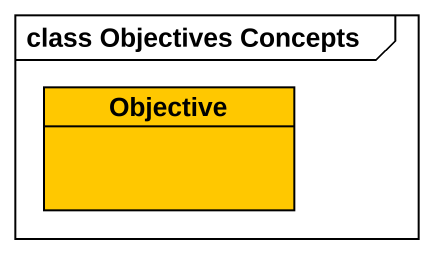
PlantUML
@startuml
mainframe class Objectives Concepts
hide circle
hide empty members
class Objective #FFC800
@enduml
